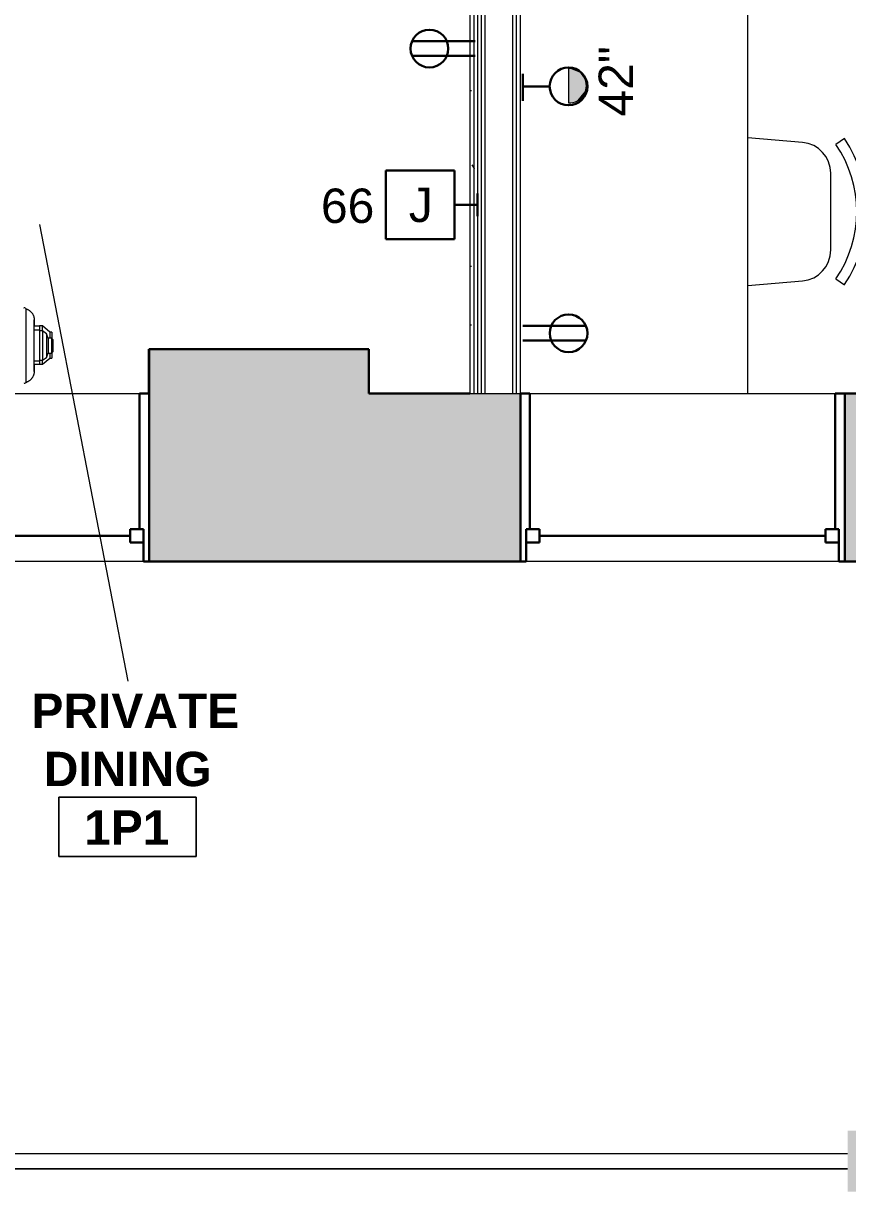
# Model space of a CAD drawing. Header units: inches. Extents: x -4688 to 1542, y -3558 to 978.
# Drawn here: x 782.9 to 890.9, y 9.3 to 162.4 of the extents above; entities that cross this region are included whole.
import ezdxf

# ---------------------------------------------------------------- set-up
doc = ezdxf.new("R2010")
doc.units = ezdxf.units.IN
doc.header["$MEASUREMENT"] = 0
for name, color, linetype, lineweight in [('A-ANNO-NOTE', 131, 'Continuous', 40), ('A-AREA-IDEN', 2, 'Continuous', 9), ('A-COLS', 52, 'Continuous', 18), ('A-FLOR-HRAL', 11, 'Continuous', 18), ('A-GENM', 13, 'Continuous', 9), ('A-GLAZ', 151, 'Continuous', 18), ('A-WALL', 113, 'Continuous', 18), ('A-WALL-PATT', 111, 'Continuous', 18), ('I-FURN', 30, 'Continuous', 9), ('I-WALL', 2, 'Continuous', 18), ('Q-CASE', 31, 'Continuous', 9)]:
    doc.layers.add(name, color=color, linetype=linetype, lineweight=lineweight)
doc.styles.add('Arial', font='arial.ttf', dxfattribs={"height": 4.5})
doc.styles.add('Swis721 Lt BT', font='swissl.ttf', dxfattribs={"height": 4.5})
doc.styles.add('Swis721 Lt BT_B', font='', dxfattribs={"height": 4.5})
doc.styles.get('Swis721 Lt BT_B').set_extended_font_data('Swis721 Lt BT', bold=True)
pattern_1 = [(0, (0, 0), (15.36, 3.84), [0.634, -10.886, 0.634, -10.886, -61.44]), (0, (0, 0), (15.36, 3.84), [-23.04, 0.634, -22.406, 0.634, -10.886, -26.88]), (0, (0, 0), (15.36, 3.84), [-57.6, 0.634, -7.046, 0.634, -18.566]), (120, (5.76, 1.92), (-11.005538, 11.38215), [0.634, -10.886, 0.634, -10.886, -61.44]), (120, (5.76, 1.92), (-11.005538, 11.38215), [-23.04, 0.634, -22.406, 0.634, -10.886, -26.88]), (120, (5.76, 1.92), (-11.005538, 11.38215), [-57.6, 0.634, -7.046, 0.634, -18.566]), (240, (7.68, 9.6), (-4.354462, -15.22215), [0.634, -10.886, 0.634, -10.886, -61.44]), (240, (7.68, 9.6), (-4.354462, -15.22215), [-23.04, 0.634, -22.406, 0.634, -10.886, -26.88]), (240, (7.68, 9.6), (-4.354462, -15.22215), [-57.6, 0.634, -7.046, 0.634, -18.566])]

# ---------------------------------------------------------------- blocks, each defined once
blk = doc.blocks.new('Top Rail Type - Top Rail_Internal_-5011479-1st Floor Power _ Signal')
at = {"layer": 'A-FLOR-HRAL', "lineweight": 9}
for p, q in [((772.5, 14.32), (890.9, 14.32)), ((890.9, 12.32), (772.5, 12.32))]:
    blk.add_line(p, q, dxfattribs=at)
blk = doc.blocks.new('Top Rail Type - Top Rail_Internal_-V4-1st Floor Power _ Signal')
at = {"layer": 'A-FLOR-HRAL', "lineweight": 9}
for p, q in [((772.5, 14.32), (890.9, 14.32)), ((772.5, 12.32), (890.9, 12.32))]:
    blk.add_line(p, q, dxfattribs=at)
blk = doc.blocks.new('Double Hung - side window 3_ 6_5_ x 5_ 6_ 2-5312470-1st Floor Power _ Signal')
at = {"layer": 'A-GLAZ', "color": 8, "lineweight": 30}
for p, q in [((-21.25, 11), (-20.5, 11)), ((-20.5, 6.75), (-20.5, 11)), ((20.5, 6.75), (20.5, 11)), ((21.25, 11), (20.5, 11)), ((-20.5, 8.5), (-20.5, 6.75)), ((-20.5, 8.5), (-18.75, 8.5)), ((-18.75, 8.5), (-18.75, 6.75)), ((18.75, 8.5), (18.75, 6.75)), ((20.5, 8.5), (18.75, 8.5)), ((20.5, 8.5), (20.5, 6.75)), ((-20.5, 6.75), (-18.75, 6.75)), ((-20.5, 6.75), (-20, 6.75)), ((-20, -11), (-20, 6.75)), ((-18.75, 7.625), (18.75, 7.625)), ((20.5, 6.75), (18.75, 6.75)), ((20, 6.75), (20.5, 6.75)), ((20, 6.75), (20, -11)), ((-20, -11), (-21.25, -11)), ((20, -11), (21.25, -11))]:
    blk.add_line(p, q, dxfattribs=at)
blk = doc.blocks.new('F-Chairs - Side 01-3064985-1st Floor Power _ Signal')
at = {"layer": 'I-FURN'}
for p, q in [((-9.57, -3.52), (-8.8, -4.64)), ((8.8, -4.64), (9.57, -3.52)), ((5.02, -5.32), (-5.02, -5.32)), ((-9.07, -9.03), (-9.69, -16.19)), ((9.69, -16.19), (9.07, -9.03))]:
    blk.add_line(p, q, dxfattribs=at)
for centre, radius, start, end in [((0, -17.51), 16.94, 55.6197, 124.3803), ((0, -17.51), 15.59, 55.6197, 124.3803), ((-5.02, -9.38), 4.06, 90, 175.0303), ((5.02, -9.38), 4.06, 4.9697, 90)]:
    blk.add_arc(centre, radius, start, end, dxfattribs=at)
blk = doc.blocks.new('Desk72 - Desk-7240560-1st Floor Power _ Signal')
at = {"layer": 'Q-CASE'}
for p, q in [((2247.02, 835.94), (2247.02, 806.12)), ((2247.02, 806.12), (2334.29, 806.12))]:
    blk.add_line(p, q, dxfattribs=at)
blk = doc.blocks.new('Cast_Iron_Radiator_8182 - Cast_Iron_Radiator_8182-V93-1st Floor Power _ Signal')
at = {"layer": 'A-GENM'}
for p, q in [((13.75, 4.93), (13.71, 4.93)), ((13.79, 4.93), (13.75, 4.93)), ((13.97, 4.81), (13.94, 4.85)), ((13.97, 1), (13.97, 4.81)), ((15.7, 2), (14.93, 2)), ((15.7, 2.56), (15, 2.56)), ((16.11, 2.57), (15.7, 2.57)), ((15.7, 2.57), (15.7, 2.56)), ((15.7, 2.55), (15.7, 2.44)), ((15.7, 2.45), (15.7, 2.3)), ((15.7, 2.29), (15.7, 2.02)), ((15.7, 2), (15.7, -2)), ((16.07, 1.93), (15.7, 1.93)), ((16.62, 1.55), (16.07, 1.93)), ((16.07, 1.93), (16.07, -1.93)), ((17.06, 1.77), (16.11, 2.57)), ((16.11, 1.92), (16.11, 2.57)), ((16.85, 0.99), (16.62, 1.55)), ((16.62, 1.55), (16.62, -1.55)), ((17.31, 1.77), (17.06, 1.77)), ((17.06, 1.77), (17.06, 1.01)), ((17.31, 1.77), (17.31, 0.96)), ((13.97, -1), (13.97, 1)), ((15, -1), (15, 1)), ((17.27, 0.99), (16.85, 0.99)), ((16.85, 0.99), (16.85, -0.99)), ((17.45, 0.82), (17.27, 0.99)), ((17.27, 0.99), (17.27, -0.99)), ((17.45, 0.82), (17.45, -0.82)), ((13.97, -4.81), (13.97, -1)), ((16.62, -1.55), (16.85, -0.99)), ((16.85, -0.99), (17.27, -0.99)), ((17.06, -1.03), (17.06, -1.63)), ((17.27, -0.99), (17.45, -0.82)), ((17.31, -0.98), (17.31, -1.63)), ((14.93, -2), (15.7, -2)), ((15, -2.44), (15.7, -2.44)), ((15.7, -1.93), (16.07, -1.93)), ((15.7, -2.01), (15.7, -2.19)), ((15.7, -2.19), (15.7, -2.3)), ((15.7, -2.29), (15.7, -2.44)), ((15.7, -2.44), (16.11, -2.44)), ((16.07, -1.93), (16.62, -1.55)), ((16.11, -2.44), (17.06, -1.63)), ((16.11, -2.44), (16.11, -1.94)), ((17.06, -1.63), (17.31, -1.63)), ((13.71, -4.93), (13.75, -4.93)), ((13.75, -4.93), (13.79, -4.93)), ((13.94, -4.85), (13.97, -4.81))]:
    blk.add_line(p, q, dxfattribs=at)
at = {"layer": 'A-GENM', "flags": 128}
for points in [[(13.59, 4.89), (13.6, 4.89), (13.6, 4.9), (13.61, 4.9), (13.62, 4.9)], [(13.63, 4.91), (13.63, 4.92), (13.64, 4.92), (13.65, 4.92), (13.66, 4.92), (13.66, 4.93)], [(13.84, 4.93), (13.85, 4.92), (13.85, 4.92), (13.86, 4.92), (13.87, 4.91), (13.87, 4.91)], [(13.89, 4.9), (13.89, 4.9), (13.9, 4.9), (13.9, 4.89), (13.91, 4.89)], [(13.92, 4.88), (13.93, 4.87), (13.93, 4.87), (13.93, 4.86), (13.94, 4.85), (13.94, 4.85)], [(13.97, 4.81), (14.02, 4.79), (14.08, 4.77), (14.14, 4.74), (14.19, 4.72), (14.24, 4.69), (14.29, 4.66), (14.34, 4.62), (14.39, 4.59), (14.44, 4.55), (14.49, 4.51), (14.53, 4.47), (14.57, 4.43), (14.61, 4.39), (14.65, 4.34), (14.69, 4.3), (14.73, 4.25), (14.76, 4.2), (14.79, 4.15), (14.82, 4.1), (14.85, 4.04), (14.87, 3.99), (14.9, 3.93), (14.92, 3.88), (14.94, 3.82), (14.95, 3.76), (14.97, 3.7), (14.98, 3.64), (14.99, 3.58), (15, 3.52), (15, 3.47), (15, 3.41), (15, 3.38)], [(15, 1), (15, 1.1), (15, 1.19), (15, 1.29), (15, 1.38), (15, 1.47), (15, 1.57), (15, 1.66), (15, 1.75), (15, 1.84), (15, 1.93), (15, 2.02), (15, 2.1), (15, 2.18), (15, 2.27), (15, 2.35), (15, 2.42), (15, 2.5), (15, 2.57), (15, 2.64), (15, 2.71), (15, 2.77), (15, 2.84), (15, 2.9), (15, 2.95), (15, 3.01), (15, 3.06), (15, 3.1), (15, 3.15), (15, 3.18), (15, 3.22), (15, 3.25), (15, 3.28), (15, 3.31), (15, 3.33), (15, 3.35), (15, 3.36), (15, 3.37), (15, 3.38), (15, 3.38), (15, 3.38)], [(15, 3.38), (15, 3.38), (15, 3.38), (15, 3.37), (15, 3.35), (15, 3.34), (15, 3.31), (15, 3.29), (15, 3.26), (15, 3.23), (15, 3.19), (15, 3.16), (15, 3.11), (15, 3.07), (15, 3.02), (15, 2.97), (15, 2.91), (15, 2.85), (15, 2.79), (15, 2.73), (15, 2.66), (15, 2.59), (15, 2.56)], [(15, -3.38), (15, -3.38), (15, -3.38), (15, -3.37), (15, -3.35), (15, -3.34), (15, -3.31), (15, -3.29), (15, -3.26), (15, -3.23), (15, -3.19), (15, -3.16), (15, -3.11), (15, -3.07), (15, -3.02), (15, -2.97), (15, -2.91), (15, -2.85), (15, -2.79), (15, -2.73), (15, -2.66), (15, -2.59), (15, -2.52), (15, -2.44), (15, -2.37), (15, -2.29), (15, -2.21), (15, -2.12), (15, -2.04), (15, -1.95), (15, -1.86), (15, -1.77), (15, -1.68), (15, -1.59), (15, -1.5), (15, -1.41), (15, -1.31), (15, -1.22), (15, -1.12), (15, -1.03), (15, -1)], [(15, -2.44), (15, -2.5), (15, -2.57), (15, -2.64), (15, -2.71), (15, -2.77), (15, -2.84), (15, -2.9), (15, -2.95), (15, -3.01), (15, -3.06), (15, -3.1), (15, -3.15), (15, -3.18), (15, -3.22), (15, -3.25), (15, -3.28), (15, -3.31), (15, -3.33), (15, -3.35), (15, -3.36), (15, -3.37), (15, -3.38), (15, -3.38), (15, -3.38)], [(15, -3.38), (15, -3.44), (15, -3.5), (14.99, -3.56), (14.98, -3.62), (14.97, -3.68), (14.96, -3.74), (14.94, -3.8), (14.93, -3.85), (14.91, -3.91), (14.88, -3.97), (14.86, -4.02), (14.83, -4.08), (14.8, -4.13), (14.77, -4.18), (14.74, -4.23), (14.71, -4.28), (14.67, -4.33), (14.63, -4.37), (14.59, -4.42), (14.55, -4.46), (14.5, -4.5), (14.46, -4.54), (14.41, -4.58), (14.36, -4.61), (14.31, -4.65), (14.26, -4.68), (14.21, -4.71), (14.16, -4.73), (14.1, -4.76), (14.05, -4.78), (13.99, -4.8)], [(13.61, -4.9), (13.61, -4.9), (13.6, -4.9), (13.6, -4.89), (13.59, -4.89)], [(13.66, -4.93), (13.65, -4.92), (13.65, -4.92), (13.64, -4.92), (13.63, -4.91), (13.63, -4.91)], [(13.87, -4.91), (13.87, -4.92), (13.86, -4.92), (13.85, -4.92), (13.84, -4.92), (13.84, -4.93)], [(13.91, -4.89), (13.9, -4.89), (13.9, -4.9), (13.89, -4.9), (13.88, -4.9)], [(13.94, -4.85), (13.94, -4.85), (13.93, -4.86), (13.93, -4.87), (13.92, -4.87), (13.92, -4.88)]]:
    blk.add_lwpolyline(points, dxfattribs=at)
blk = doc.blocks.new('Room Tag - Room Name and Number-3379422-1st Floor Power _ Signal')
at = {"layer": 'A-AREA-IDEN'}
for p, q in [((-0.1881, -0.1636), (-0.1881, -0.0018)), ((-0.1881, -0.0018), (0.1869, -0.0018)), ((0.1869, -0.0018), (-0.1881, -0.0018)), ((-0.1881, -0.0018), (-0.1881, -0.1636)), ((0.1869, -0.0018), (0.1869, -0.1636)), ((0.1869, -0.1636), (0.1869, -0.0018)), ((0.1869, -0.1636), (-0.1881, -0.1636)), ((-0.1881, -0.1636), (0.1869, -0.1636))]:
    blk.add_line(p, q, dxfattribs=at)

msp = doc.modelspace()

# ---------------------------------------------------------------- hatches: boundary and pattern name
at = {"layer": 'A-ANNO-NOTE', "lineweight": 9}
for points in [[(854.32, 151.97), (854.4, 156.47), (854.32, 156.47)], [(854.4, 151.97), (854.4, 156.47), (854.32, 151.97)], [(854.4, 151.97), (854.48, 156.47), (854.4, 156.47)], [(854.4, 151.97), (855.33, 152.16), (854.48, 156.47)], [(855.93, 155.88), (854.64, 156.46), (854.48, 156.47)], [(855.33, 152.16), (855.93, 155.88), (854.48, 156.47)], [(855.93, 155.88), (855.4, 156.24), (854.64, 156.46)], [(855.11, 156.36), (855.03, 156.38), (854.72, 156.45)], [(855.4, 156.24), (855.11, 156.36), (854.72, 156.45)], [(855.87, 155.93), (855.68, 156.08), (855.4, 156.24)], [(855.93, 155.88), (855.87, 155.93), (855.4, 156.24)], [(855.33, 152.16), (856.6, 153.7), (855.93, 155.88)], [(856.6, 153.7), (856.56, 154.89), (855.93, 155.88)], [(856.33, 155.39), (856.29, 155.46), (855.93, 155.88)], [(856.29, 155.46), (856.2, 155.59), (855.93, 155.88)], [(856.56, 154.89), (856.33, 155.39), (855.93, 155.88)], [(856.56, 154.89), (856.54, 154.96), (856.37, 155.32)], [(856.6, 153.7), (856.65, 154.5), (856.56, 154.89)], [(855.33, 152.16), (856.29, 152.98), (856.6, 153.7)], [(856.29, 152.98), (856.56, 153.55), (856.6, 153.7)], [(856.29, 152.98), (856.33, 153.04), (856.56, 153.55)], [(856.33, 153.04), (856.37, 153.11), (856.54, 153.47)], [(856.6, 153.7), (856.66, 154.1), (856.65, 154.5)], [(854.4, 151.97), (854.48, 151.97), (855.33, 152.16)], [(854.48, 151.97), (854.95, 152.03), (855.33, 152.16)], [(855.33, 152.16), (855.93, 152.55), (856.29, 152.98)], [(855.33, 152.16), (855.54, 152.27), (855.87, 152.5)]]:
    msp.add_hatch(color=256, dxfattribs=at).paths.add_polyline_path(points, flags=0)
at = {"layer": 'A-COLS'}
msp.add_hatch(color=250, dxfattribs=at).paths.add_polyline_path([(898.9, 9.32), (898.9, 17.32), (890.9, 17.32), (890.9, 9.32)], flags=0)
at = {"layer": 'A-WALL-PATT', "lineweight": 9}
h = msp.add_hatch(dxfattribs=at)
h.set_pattern_fill('FP_1', color=256, style=0, pattern_type=2)
h.set_pattern_definition(pattern_1)
h.paths.add_polyline_path([(841.89, 113.89), (841.89, 355.51), (841.39, 355.51), (841.39, 113.89)], flags=0)
h = msp.add_hatch(dxfattribs=at)
h.set_pattern_fill('FP_1', color=256, style=0, pattern_type=2)
h.set_pattern_definition(pattern_1)
h.paths.add_polyline_path([(842.39, 113.89), (842.39, 356.01), (841.89, 356.01), (841.89, 113.89)], flags=0)
msp.add_hatch(color=7, dxfattribs=at).paths.add_polyline_path([(828.14, 113.89), (828.14, 119.72), (799.34, 119.72), (799.34, 113.89), (809.12, 113.89)], flags=0)
h = msp.add_hatch(color=7, dxfattribs=at)
h.paths.add_polyline_path([(1329.15, 91.89), (1329.15, 113.89), (1290.24, 113.89), (1290.24, 91.89)], flags=0)
h.paths.add_polyline_path([(1263.74, 91.89), (1263.74, 113.89), (1161.83, 113.89), (1161.83, 91.89), (1210.67, 91.89)], flags=0)
h.paths.add_polyline_path([(1120.83, 91.89), (1120.83, 113.89), (1049.4, 113.89), (1049.4, 91.89)], flags=0)
h.paths.add_polyline_path([(1006.9, 91.89), (1006.9, 113.89), (966.34, 113.89), (966.34, 91.89), (996.51, 91.89)], flags=0)
h.paths.add_polyline_path([(923.84, 91.89), (923.84, 113.89), (890.51, 113.89), (890.51, 91.89)], flags=0)
h.paths.add_polyline_path([(848.01, 91.89), (848.01, 113.89), (799.34, 113.89), (799.34, 91.89)], flags=0)
h.paths.add_polyline_path([(756.84, 91.89), (756.84, 113.89), (677.93, 113.89), (677.93, 91.89)], flags=0)
h.paths.add_polyline_path([(635.43, 91.89), (635.43, 113.89), (562.75, 113.89), (562.75, 91.89), (568.19, 91.89)], flags=0)
h.paths.add_polyline_path([(520.25, 91.89), (520.25, 113.89), (480.78, 113.89), (480.78, 91.89)], flags=0)

# ---------------------------------------------------------------- linework, layer by layer
at = {"layer": 'A-ANNO-NOTE', "lineweight": 30}
for p, q in [((842.06, 160.05), (833.8, 160.05)), ((842.06, 158.14), (833.8, 158.14)), ((848.34, 155.77), (848.34, 152.26)), ((848.34, 154.13), (851.85, 154.13)), ((839.39, 143.11), (830.39, 143.11)), ((830.39, 143.11), (830.39, 134.11)), ((839.39, 134.11), (839.39, 143.11)), ((842.39, 140.11), (842.39, 137.11)), ((842.39, 138.61), (839.39, 138.61)), ((830.39, 134.11), (839.39, 134.11)), ((848.34, 122.74), (856.6, 122.74)), ((848.34, 120.82), (856.6, 120.82))]:
    msp.add_line(p, q, dxfattribs=at)
at = {"layer": 'A-ANNO-NOTE', "lineweight": 9}
msp.add_line((854.32, 156.47), (854.32, 151.97), dxfattribs=at)
at = {"layer": 'A-ANNO-NOTE', "lineweight": 30}
for centre, radius in [((836.08, 159.09), 2.47), ((854.32, 154.13), 2.48), ((854.32, 121.78), 2.47)]:
    msp.add_circle(centre, radius, dxfattribs=at)
at = {"layer": 'A-ANNO-NOTE', "lineweight": 9}
msp.add_arc((854.41, 154.22), 2.25, 267.6427, 92.3573, dxfattribs=at)
at = {"layer": 'A-AREA-IDEN'}
msp.add_line((784.99, 136.04), (796.54, 76.2), dxfattribs=at)
at = {"layer": 'A-WALL'}
for p, q in [((841.89, 356.01), (841.89, 113.89)), ((842.89, 113.89), (842.89, 356.51)), ((843.39, 113.89), (843.39, 356.51)), ((847.01, 113.89), (847.01, 202.16)), ((847.51, 113.89), (847.51, 201.66)), ((841.39, 113.89), (848.01, 113.89))]:
    msp.add_line(p, q, dxfattribs=at)
at = {"layer": 'A-WALL', "lineweight": 9}
for p, q in [((799.28, 119.72), (799.34, 119.72)), ((799.28, 113.89), (799.28, 119.72)), ((756.84, 113.89), (799.28, 113.89)), ((877.83, 113.89), (890.51, 113.89)), ((799.34, 91.89), (756.84, 91.89)), ((890.51, 91.89), (848.01, 91.89))]:
    msp.add_line(p, q, dxfattribs=at)
at = {"layer": 'A-WALL', "color": 8, "lineweight": 30}
for p, q in [((799.34, 119.72), (799.34, 91.89)), ((828.14, 119.72), (799.34, 119.72)), ((828.14, 113.89), (828.14, 119.72)), ((841.39, 113.89), (828.14, 113.89)), ((848.01, 91.89), (848.01, 113.89)), ((923.84, 113.89), (890.51, 113.89)), ((890.51, 113.89), (890.51, 91.89)), ((799.34, 91.89), (848.01, 91.89)), ((890.51, 91.89), (923.84, 91.89))]:
    msp.add_line(p, q, dxfattribs=at)
at = {"layer": 'I-WALL'}
for p, q in [((841.39, 355.51), (841.39, 113.89)), ((842.39, 356.51), (842.39, 113.89)), ((848.01, 113.89), (848.01, 201.16))]:
    msp.add_line(p, q, dxfattribs=at)

# ---------------------------------------------------------------- block references
at = {"layer": 'A-AREA-IDEN', "xscale": 47.99999999999997, "yscale": 47.99999999999997, "zscale": 47.99999999999997}
msp.add_blockref('Room Tag - Room Name and Number-3379422-1st Floor Power _ Signal', (796.54, 61.09), dxfattribs=at)
at = {"layer": 'A-FLOR-HRAL', "lineweight": 9}
for name in ['Top Rail Type - Top Rail_Internal_-5011479-1st Floor Power _ Signal', 'Top Rail Type - Top Rail_Internal_-V4-1st Floor Power _ Signal']:
    msp.add_blockref(name, (0, 0), dxfattribs=at)
at = {"layer": 'A-GENM'}
msp.add_blockref('Cast_Iron_Radiator_8182 - Cast_Iron_Radiator_8182-V93-1st Floor Power _ Signal', (769.28, 120.17), dxfattribs=at)
at = {"layer": 'A-GLAZ', "rotation": 180}
for p in [(778.09, 102.89), (869.26, 102.89)]:
    msp.add_blockref('Double Hung - side window 3_ 6_5_ x 5_ 6_ 2-5312470-1st Floor Power _ Signal', p, dxfattribs=at)
at = {"layer": 'I-FURN', "rotation": 270.0000000000002}
msp.add_blockref('F-Chairs - Side 01-3064985-1st Floor Power _ Signal', (894.01, 137.72), dxfattribs=at)
at = {"layer": 'Q-CASE', "rotation": 89.99999999999972}
msp.add_blockref('Desk72 - Desk-7240560-1st Floor Power _ Signal', (1683.95, -2133.13), dxfattribs=at)

# ---------------------------------------------------------------- texts
at = {"layer": 'A-ANNO-NOTE', "lineweight": 9, "insert": (858.26, 150.18), "char_height": 4.5, "width": 10.302, "attachment_point": 1, "rotation": 90, "style": 'Swis721 Lt BT'}
msp.add_mtext('42"', dxfattribs=at)
at = {"layer": 'A-ANNO-NOTE', "lineweight": 9, "char_height": 4.5, "attachment_point": 1}
for s, insert, width, style in [('J', (833.38, 140.86), 3.939, 'Arial'), ('66', (821.87, 140.74), 8.181, 'Swis721 Lt BT')]:
    msp.add_mtext(s, dxfattribs=dict(at, insert=insert, width=width, style=style))
at = {"layer": 'A-AREA-IDEN', "char_height": 4.5, "attachment_point": 1, "style": 'Swis721 Lt BT_B'}
for s, insert, width in [('PRIVATE', (783.92, 74.58), 30.4515), ('DINING', (785.54, 66.95), 26.664), ('1P1', (790.83, 59.28), 13.332)]:
    msp.add_mtext(s, dxfattribs=dict(at, insert=insert, width=width))

doc.saveas('drawing.dxf')
